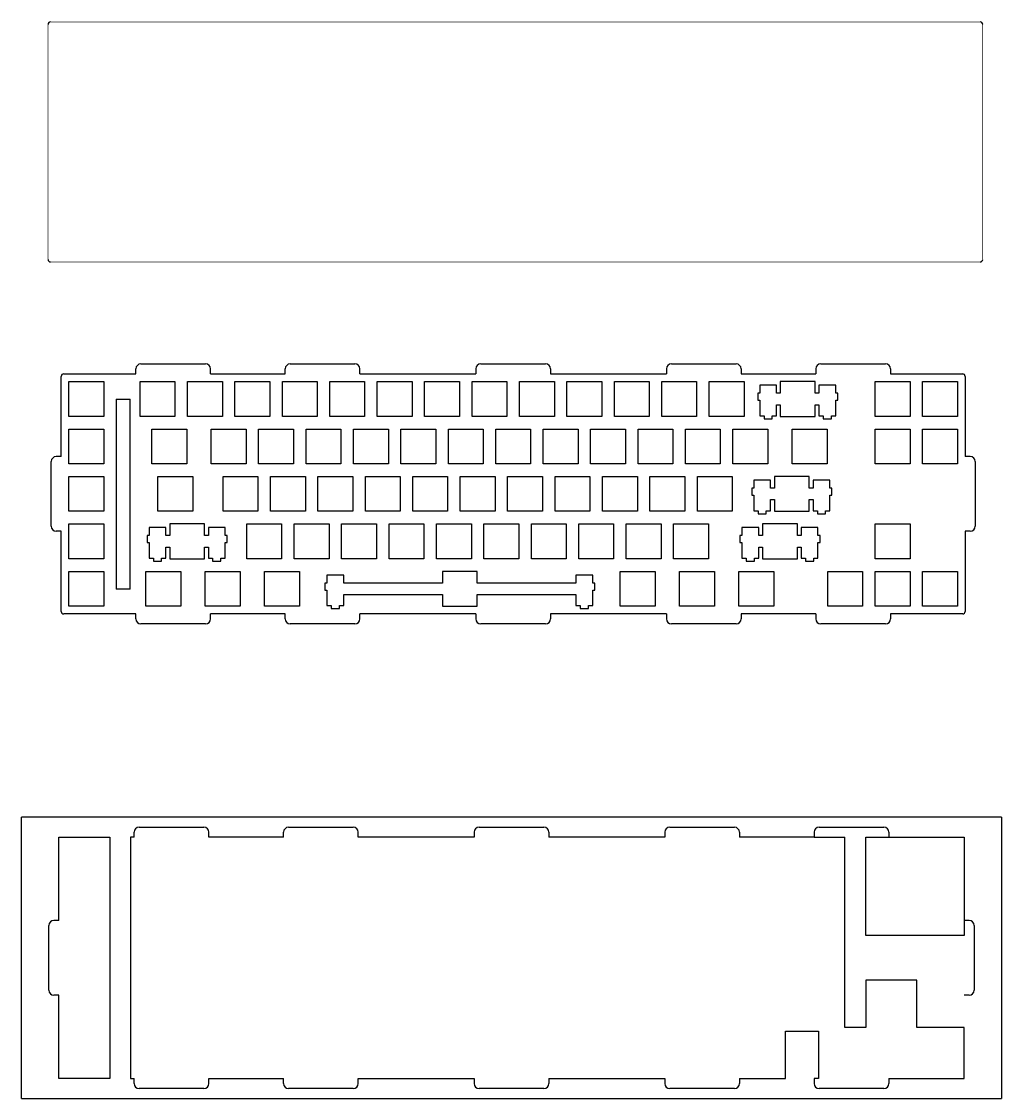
# Model space of a CAD drawing. Extents: x -36 to 375, y -1787 to 276.
# Drawn here: x -18.4 to 375.2, y -156 to 276.4 of the extents above; entities that cross this region are included whole.
import ezdxf

# ---------------------------------------------------------------- set-up
doc = ezdxf.new("R2010")
doc.units = 0
doc.header["$MEASUREMENT"] = 0
doc.layers.add('BoardOutLine', color=6, linetype='Continuous', true_color=0xff00ff)

msp = doc.modelspace()

# ---------------------------------------------------------------- linework, layer by layer
at = {"color": 0}
for p, q in [((29.55, 138.94), (55.55, 138.94)), ((89.55, 138.94), (115.55, 138.94)), ((166.1, 138.94), (192.1, 138.94)), ((242.65, 138.94), (268.65, 138.94)), ((302.65, 138.94), (328.65, 138.94)), ((-1.45, 134.94), (27.55, 134.94)), ((27.55, 134.94), (27.55, 136.94)), ((57.55, 134.94), (57.55, 136.94)), ((57.55, 134.94), (87.55, 134.94)), ((87.55, 134.94), (87.55, 136.94)), ((117.55, 134.94), (117.55, 136.94)), ((117.55, 134.94), (164.1, 134.94)), ((194.1, 134.94), (240.65, 134.94)), ((240.65, 136.94), (240.65, 134.94)), ((270.65, 136.94), (270.65, 134.94)), ((270.65, 134.94), (300.65, 134.94)), ((300.65, 136.94), (300.65, 134.94)), ((330.65, 136.94), (330.65, 134.94)), ((330.65, 134.94), (359.65, 134.94)), ((-2.45, 101.74), (-2.45, 133.94)), ((0.65, 131.84), (14.65, 131.84)), ((0.65, 117.84), (0.65, 131.84)), ((14.65, 131.84), (14.65, 117.84)), ((29.23, 131.84), (43.23, 131.84)), ((29.23, 117.84), (29.23, 131.84)), ((43.23, 131.84), (43.23, 117.84)), ((48.28, 131.84), (62.28, 131.84)), ((48.28, 117.84), (48.28, 131.84)), ((62.28, 131.84), (62.28, 117.84)), ((67.33, 131.84), (81.33, 131.84)), ((67.33, 117.84), (67.33, 131.84)), ((81.33, 131.84), (81.33, 117.84)), ((86.38, 131.84), (100.38, 131.84)), ((86.38, 117.84), (86.38, 131.84)), ((100.38, 131.84), (100.38, 117.84)), ((105.43, 131.84), (119.43, 131.84)), ((105.43, 117.84), (105.43, 131.84)), ((119.43, 131.84), (119.43, 117.84)), ((124.48, 131.84), (138.48, 131.84)), ((124.48, 117.84), (124.48, 131.84)), ((138.48, 131.84), (138.48, 117.84)), ((143.53, 131.84), (157.53, 131.84)), ((143.53, 117.84), (143.53, 131.84)), ((157.53, 131.84), (157.53, 117.84)), ((162.58, 131.84), (176.58, 131.84)), ((162.58, 117.84), (162.58, 131.84)), ((176.58, 131.84), (176.58, 117.84)), ((181.63, 131.84), (195.63, 131.84)), ((181.63, 117.84), (181.63, 131.84)), ((195.63, 131.84), (195.63, 117.84)), ((200.68, 131.84), (214.68, 131.84)), ((200.68, 117.84), (200.68, 131.84)), ((214.68, 131.84), (214.68, 117.84)), ((219.73, 131.84), (233.73, 131.84)), ((219.73, 117.84), (219.73, 131.84)), ((233.73, 131.84), (233.73, 117.84)), ((238.78, 131.84), (252.78, 131.84)), ((238.78, 117.84), (238.78, 131.84)), ((252.78, 131.84), (252.78, 117.84)), ((257.83, 131.84), (271.83, 131.84)), ((257.83, 117.84), (257.83, 131.84)), ((271.83, 131.84), (271.83, 117.84)), ((284.88, 130.37), (278.13, 130.37)), ((278.13, 130.37), (278.13, 127.14)), ((284.88, 127.14), (284.88, 130.37)), ((286.4, 131.84), (286.4, 127.14)), ((300.4, 131.84), (286.4, 131.84)), ((300.4, 127.14), (300.4, 131.84)), ((308.68, 130.37), (301.93, 130.37)), ((301.93, 130.37), (301.93, 127.14)), ((308.68, 127.14), (308.68, 130.37)), ((324.5, 131.84), (338.5, 131.84)), ((324.5, 117.84), (324.5, 131.84)), ((338.5, 131.84), (338.5, 117.84)), ((343.55, 131.84), (357.55, 131.84)), ((343.55, 117.84), (343.55, 131.84)), ((357.55, 131.84), (357.55, 117.84)), ((360.65, 133.94), (360.65, 101.74)), ((278.13, 127.14), (277.3, 127.14)), ((277.3, 127.14), (277.3, 124.34)), ((286.4, 127.14), (284.88, 127.14)), ((301.93, 127.14), (300.4, 127.14)), ((309.5, 127.14), (308.68, 127.14)), ((309.5, 124.34), (309.5, 127.14)), ((19.65, 124.84), (25.23, 124.84)), ((19.65, 124.84), (19.65, 48.44)), ((25.23, 48.44), (25.23, 124.84)), ((277.3, 124.34), (278.13, 124.34)), ((278.13, 124.34), (278.13, 118.07)), ((284.88, 118.07), (284.88, 122.54)), ((284.88, 122.54), (286.4, 122.54)), ((286.4, 122.54), (286.4, 117.84)), ((300.4, 117.84), (300.4, 122.54)), ((300.4, 122.54), (301.93, 122.54)), ((301.93, 122.54), (301.93, 118.07)), ((308.68, 118.07), (308.68, 124.34)), ((308.68, 124.34), (309.5, 124.34)), ((14.65, 117.84), (0.65, 117.84)), ((43.23, 117.84), (29.23, 117.84)), ((62.28, 117.84), (48.28, 117.84)), ((81.33, 117.84), (67.33, 117.84)), ((100.38, 117.84), (86.38, 117.84)), ((119.43, 117.84), (105.43, 117.84)), ((138.48, 117.84), (124.48, 117.84)), ((157.53, 117.84), (143.53, 117.84)), ((176.58, 117.84), (162.58, 117.84)), ((195.63, 117.84), (181.63, 117.84)), ((214.68, 117.84), (200.68, 117.84)), ((233.73, 117.84), (219.73, 117.84)), ((252.78, 117.84), (238.78, 117.84)), ((271.83, 117.84), (257.83, 117.84)), ((278.13, 118.07), (279.85, 118.07)), ((279.85, 118.07), (279.85, 116.87)), ((279.85, 116.87), (283.15, 116.87)), ((283.15, 116.87), (283.15, 118.07)), ((283.15, 118.07), (284.88, 118.07)), ((286.4, 117.84), (300.4, 117.84)), ((301.93, 118.07), (303.65, 118.07)), ((303.65, 118.07), (303.65, 116.87)), ((303.65, 116.87), (306.95, 116.87)), ((306.95, 116.87), (306.95, 118.07)), ((306.95, 118.07), (308.68, 118.07)), ((338.5, 117.84), (324.5, 117.84)), ((357.55, 117.84), (343.55, 117.84)), ((0.65, 112.79), (14.65, 112.79)), ((0.65, 98.79), (0.65, 112.79)), ((14.65, 112.79), (14.65, 98.79)), ((33.99, 112.79), (47.99, 112.79)), ((33.99, 98.79), (33.99, 112.79)), ((47.99, 112.79), (47.99, 98.79)), ((57.8, 112.79), (71.8, 112.79)), ((57.8, 98.79), (57.8, 112.79)), ((71.8, 112.79), (71.8, 98.79)), ((76.85, 112.79), (90.85, 112.79)), ((76.85, 98.79), (76.85, 112.79)), ((90.85, 112.79), (90.85, 98.79)), ((95.9, 112.79), (109.9, 112.79)), ((95.9, 98.79), (95.9, 112.79)), ((109.9, 112.79), (109.9, 98.79)), ((114.95, 112.79), (128.95, 112.79)), ((114.95, 98.79), (114.95, 112.79)), ((128.95, 112.79), (128.95, 98.79)), ((134, 112.79), (148, 112.79)), ((134, 98.79), (134, 112.79)), ((148, 112.79), (148, 98.79)), ((153.05, 112.79), (167.05, 112.79)), ((153.05, 98.79), (153.05, 112.79)), ((167.05, 112.79), (167.05, 98.79)), ((172.1, 112.79), (186.1, 112.79)), ((172.1, 98.79), (172.1, 112.79)), ((186.1, 112.79), (186.1, 98.79)), ((191.15, 112.79), (205.15, 112.79)), ((191.15, 98.79), (191.15, 112.79)), ((205.15, 112.79), (205.15, 98.79)), ((210.2, 112.79), (224.2, 112.79)), ((210.2, 98.79), (210.2, 112.79)), ((224.2, 112.79), (224.2, 98.79)), ((229.25, 112.79), (243.25, 112.79)), ((229.25, 98.79), (229.25, 112.79)), ((243.25, 112.79), (243.25, 98.79)), ((248.3, 112.79), (262.3, 112.79)), ((248.3, 98.79), (248.3, 112.79)), ((262.3, 112.79), (262.3, 98.79)), ((267.35, 112.79), (281.35, 112.79)), ((267.35, 98.79), (267.35, 112.79)), ((281.35, 112.79), (281.35, 98.79)), ((291.17, 112.79), (305.17, 112.79)), ((291.17, 98.79), (291.17, 112.79)), ((305.17, 112.79), (305.17, 98.79)), ((324.5, 112.79), (338.5, 112.79)), ((324.5, 98.79), (324.5, 112.79)), ((338.5, 112.79), (338.5, 98.79)), ((343.55, 112.79), (357.55, 112.79)), ((343.55, 98.79), (343.55, 112.79)), ((357.55, 112.79), (357.55, 98.79)), ((-6.45, 73.74), (-6.45, 99.74)), ((364.65, 99.74), (364.65, 73.74)), ((14.65, 98.79), (0.65, 98.79)), ((47.99, 98.79), (33.99, 98.79)), ((71.8, 98.79), (57.8, 98.79)), ((90.85, 98.79), (76.85, 98.79)), ((109.9, 98.79), (95.9, 98.79)), ((128.95, 98.79), (114.95, 98.79)), ((148, 98.79), (134, 98.79)), ((167.05, 98.79), (153.05, 98.79)), ((186.1, 98.79), (172.1, 98.79)), ((205.15, 98.79), (191.15, 98.79)), ((224.2, 98.79), (210.2, 98.79)), ((243.25, 98.79), (229.25, 98.79)), ((262.3, 98.79), (248.3, 98.79)), ((281.35, 98.79), (267.35, 98.79)), ((305.17, 98.79), (291.17, 98.79)), ((338.5, 98.79), (324.5, 98.79)), ((357.55, 98.79), (343.55, 98.79)), ((0.65, 93.74), (14.65, 93.74)), ((0.65, 79.74), (0.65, 93.74)), ((14.65, 93.74), (14.65, 79.74)), ((36.37, 93.74), (50.37, 93.74)), ((36.37, 79.74), (36.37, 93.74)), ((50.37, 93.74), (50.37, 79.74)), ((62.57, 93.74), (76.57, 93.74)), ((62.57, 79.74), (62.57, 93.74)), ((76.57, 93.74), (76.57, 79.74)), ((81.62, 93.74), (95.62, 93.74)), ((81.62, 79.74), (81.62, 93.74)), ((95.62, 93.74), (95.62, 79.74)), ((100.67, 93.74), (114.67, 93.74)), ((100.67, 79.74), (100.67, 93.74)), ((114.67, 93.74), (114.67, 79.74)), ((119.72, 93.74), (133.72, 93.74)), ((119.72, 79.74), (119.72, 93.74)), ((133.72, 93.74), (133.72, 79.74)), ((138.77, 93.74), (152.77, 93.74)), ((138.77, 79.74), (138.77, 93.74)), ((152.77, 93.74), (152.77, 79.74)), ((157.82, 93.74), (171.82, 93.74)), ((157.82, 79.74), (157.82, 93.74)), ((171.82, 93.74), (171.82, 79.74)), ((176.87, 93.74), (190.87, 93.74)), ((176.87, 79.74), (176.87, 93.74)), ((190.87, 93.74), (190.87, 79.74)), ((195.92, 93.74), (209.92, 93.74)), ((195.92, 79.74), (195.92, 93.74)), ((209.92, 93.74), (209.92, 79.74)), ((214.97, 93.74), (228.97, 93.74)), ((214.97, 79.74), (214.97, 93.74)), ((228.97, 93.74), (228.97, 79.74)), ((234.02, 93.74), (248.02, 93.74)), ((234.02, 79.74), (234.02, 93.74)), ((248.02, 93.74), (248.02, 79.74)), ((253.07, 93.74), (267.07, 93.74)), ((253.07, 79.74), (253.07, 93.74)), ((267.07, 93.74), (267.07, 79.74)), ((282.5, 92.27), (275.75, 92.27)), ((275.75, 92.27), (275.75, 89.04)), ((282.5, 89.04), (282.5, 92.27)), ((284.02, 93.74), (284.02, 89.04)), ((298.02, 93.74), (284.02, 93.74)), ((298.02, 89.04), (298.02, 93.74)), ((306.3, 92.27), (299.55, 92.27)), ((299.55, 92.27), (299.55, 89.04)), ((306.3, 89.04), (306.3, 92.27)), ((275.75, 89.04), (274.92, 89.04)), ((274.92, 89.04), (274.92, 86.24)), ((284.02, 89.04), (282.5, 89.04)), ((299.55, 89.04), (298.02, 89.04)), ((307.12, 89.04), (306.3, 89.04)), ((307.12, 86.24), (307.12, 89.04)), ((274.92, 86.24), (275.75, 86.24)), ((275.75, 86.24), (275.75, 79.97)), ((282.5, 79.97), (282.5, 84.44)), ((282.5, 84.44), (284.02, 84.44)), ((284.02, 84.44), (284.02, 79.74)), ((298.02, 79.74), (298.02, 84.44)), ((298.02, 84.44), (299.55, 84.44)), ((299.55, 84.44), (299.55, 79.97)), ((306.3, 79.97), (306.3, 86.24)), ((306.3, 86.24), (307.12, 86.24)), ((14.65, 79.74), (0.65, 79.74)), ((50.37, 79.74), (36.37, 79.74)), ((76.57, 79.74), (62.57, 79.74)), ((95.62, 79.74), (81.62, 79.74)), ((114.67, 79.74), (100.67, 79.74)), ((133.72, 79.74), (119.72, 79.74)), ((152.77, 79.74), (138.77, 79.74)), ((171.82, 79.74), (157.82, 79.74)), ((190.87, 79.74), (176.87, 79.74)), ((209.92, 79.74), (195.92, 79.74)), ((228.97, 79.74), (214.97, 79.74)), ((248.02, 79.74), (234.02, 79.74)), ((267.07, 79.74), (253.07, 79.74)), ((275.75, 79.97), (277.47, 79.97)), ((277.47, 79.97), (277.47, 78.77)), ((277.47, 78.77), (280.77, 78.77)), ((280.77, 78.77), (280.77, 79.97)), ((280.77, 79.97), (282.5, 79.97)), ((284.02, 79.74), (298.02, 79.74)), ((299.55, 79.97), (301.27, 79.97)), ((301.27, 79.97), (301.27, 78.77)), ((301.27, 78.77), (304.57, 78.77)), ((304.57, 78.77), (304.57, 79.97)), ((304.57, 79.97), (306.3, 79.97)), ((0.65, 74.69), (14.65, 74.69)), ((0.65, 60.69), (0.65, 74.69)), ((14.65, 74.69), (14.65, 60.69)), ((41.14, 74.69), (41.14, 69.99)), ((55.14, 74.69), (41.14, 74.69)), ((55.14, 69.99), (55.14, 74.69)), ((72.09, 74.69), (86.09, 74.69)), ((72.09, 60.69), (72.09, 74.69)), ((86.09, 74.69), (86.09, 60.69)), ((91.14, 74.69), (105.14, 74.69)), ((91.14, 60.69), (91.14, 74.69)), ((105.14, 74.69), (105.14, 60.69)), ((110.19, 74.69), (124.19, 74.69)), ((110.19, 60.69), (110.19, 74.69)), ((124.19, 74.69), (124.19, 60.69)), ((129.24, 74.69), (143.24, 74.69)), ((129.24, 60.69), (129.24, 74.69)), ((143.24, 74.69), (143.24, 60.69)), ((148.29, 74.69), (162.29, 74.69)), ((148.29, 60.69), (148.29, 74.69)), ((162.29, 74.69), (162.29, 60.69)), ((167.34, 74.69), (181.34, 74.69)), ((167.34, 60.69), (167.34, 74.69)), ((181.34, 74.69), (181.34, 60.69)), ((186.39, 74.69), (200.39, 74.69)), ((186.39, 60.69), (186.39, 74.69)), ((200.39, 74.69), (200.39, 60.69)), ((205.44, 74.69), (219.44, 74.69)), ((205.44, 60.69), (205.44, 74.69)), ((219.44, 74.69), (219.44, 60.69)), ((224.49, 74.69), (238.49, 74.69)), ((224.49, 60.69), (224.49, 74.69)), ((238.49, 74.69), (238.49, 60.69)), ((243.54, 74.69), (257.54, 74.69)), ((243.54, 60.69), (243.54, 74.69)), ((257.54, 74.69), (257.54, 60.69)), ((279.26, 74.69), (279.26, 69.99)), ((293.26, 74.69), (279.26, 74.69)), ((293.26, 69.99), (293.26, 74.69)), ((324.5, 74.69), (338.5, 74.69)), ((324.5, 60.69), (324.5, 74.69)), ((338.5, 74.69), (338.5, 60.69)), ((-2.45, 39.54), (-2.45, 71.74)), ((32.86, 69.99), (32.04, 69.99)), ((32.04, 69.99), (32.04, 67.19)), ((39.61, 73.22), (32.86, 73.22)), ((32.86, 73.22), (32.86, 69.99)), ((39.61, 69.99), (39.61, 73.22)), ((41.14, 69.99), (39.61, 69.99)), ((56.66, 69.99), (55.14, 69.99)), ((63.41, 73.22), (56.66, 73.22)), ((56.66, 73.22), (56.66, 69.99)), ((63.41, 69.99), (63.41, 73.22)), ((64.24, 69.99), (63.41, 69.99)), ((64.24, 67.19), (64.24, 69.99)), ((270.99, 69.99), (270.16, 69.99)), ((270.16, 69.99), (270.16, 67.19)), ((277.74, 73.22), (270.99, 73.22)), ((270.99, 73.22), (270.99, 69.99)), ((277.74, 69.99), (277.74, 73.22)), ((279.26, 69.99), (277.74, 69.99)), ((294.79, 69.99), (293.26, 69.99)), ((301.53, 73.22), (294.79, 73.22)), ((294.79, 73.22), (294.79, 69.99)), ((301.53, 69.99), (301.53, 73.22)), ((302.36, 69.99), (301.53, 69.99)), ((302.36, 67.19), (302.36, 69.99)), ((360.65, 71.74), (360.65, 39.54)), ((32.04, 67.19), (32.86, 67.19)), ((32.86, 67.19), (32.86, 60.92)), ((39.61, 60.92), (39.61, 65.39)), ((39.61, 65.39), (41.14, 65.39)), ((41.14, 65.39), (41.14, 60.69)), ((55.14, 60.69), (55.14, 65.39)), ((55.14, 65.39), (56.66, 65.39)), ((56.66, 65.39), (56.66, 60.92)), ((63.41, 60.92), (63.41, 67.19)), ((63.41, 67.19), (64.24, 67.19)), ((270.16, 67.19), (270.99, 67.19)), ((270.99, 67.19), (270.99, 60.92)), ((277.74, 60.92), (277.74, 65.39)), ((277.74, 65.39), (279.26, 65.39)), ((279.26, 65.39), (279.26, 60.69)), ((293.26, 60.69), (293.26, 65.39)), ((293.26, 65.39), (294.79, 65.39)), ((294.79, 65.39), (294.79, 60.92)), ((301.53, 60.92), (301.53, 67.19)), ((301.53, 67.19), (302.36, 67.19)), ((14.65, 60.69), (0.65, 60.69)), ((32.86, 60.92), (34.59, 60.92)), ((34.59, 60.92), (34.59, 59.72)), ((37.88, 59.72), (37.88, 60.92)), ((37.88, 60.92), (39.61, 60.92)), ((41.14, 60.69), (55.14, 60.69)), ((56.66, 60.92), (58.38, 60.92)), ((58.38, 60.92), (58.38, 59.72)), ((61.69, 59.72), (61.69, 60.92)), ((61.69, 60.92), (63.41, 60.92)), ((86.09, 60.69), (72.09, 60.69)), ((105.14, 60.69), (91.14, 60.69)), ((124.19, 60.69), (110.19, 60.69)), ((143.24, 60.69), (129.24, 60.69)), ((162.29, 60.69), (148.29, 60.69)), ((181.34, 60.69), (167.34, 60.69)), ((200.39, 60.69), (186.39, 60.69)), ((219.44, 60.69), (205.44, 60.69)), ((238.49, 60.69), (224.49, 60.69)), ((257.54, 60.69), (243.54, 60.69)), ((270.99, 60.92), (272.71, 60.92)), ((272.71, 60.92), (272.71, 59.72)), ((276.01, 59.72), (276.01, 60.92)), ((276.01, 60.92), (277.74, 60.92)), ((279.26, 60.69), (293.26, 60.69)), ((294.79, 60.92), (296.51, 60.92)), ((296.51, 60.92), (296.51, 59.72)), ((299.81, 59.72), (299.81, 60.92)), ((299.81, 60.92), (301.53, 60.92)), ((338.5, 60.69), (324.5, 60.69)), ((34.59, 59.72), (37.88, 59.72)), ((58.38, 59.72), (61.69, 59.72)), ((272.71, 59.72), (276.01, 59.72)), ((296.51, 59.72), (299.81, 59.72)), ((0.65, 55.64), (14.65, 55.64)), ((0.65, 41.64), (0.65, 55.64)), ((14.65, 55.64), (14.65, 41.64)), ((31.61, 55.64), (45.61, 55.64)), ((31.61, 41.64), (31.61, 55.64)), ((45.61, 55.64), (45.61, 41.64)), ((55.42, 55.64), (69.42, 55.64)), ((55.42, 41.64), (55.42, 55.64)), ((69.42, 55.64), (69.42, 41.64)), ((79.24, 55.64), (93.24, 55.64)), ((79.24, 41.64), (79.24, 55.64)), ((93.24, 55.64), (93.24, 41.64)), ((111.05, 54.17), (104.3, 54.17)), ((104.3, 54.17), (104.3, 50.94)), ((111.05, 50.94), (111.05, 54.17)), ((150.67, 55.64), (150.67, 50.94)), ((164.67, 55.64), (150.67, 55.64)), ((164.67, 50.94), (164.67, 55.64)), ((211.05, 54.17), (204.3, 54.17)), ((204.3, 54.17), (204.3, 50.94)), ((211.05, 50.94), (211.05, 54.17)), ((222.11, 55.64), (236.11, 55.64)), ((222.11, 41.64), (222.11, 55.64)), ((236.11, 55.64), (236.11, 41.64)), ((245.92, 55.64), (259.92, 55.64)), ((245.92, 41.64), (245.92, 55.64)), ((259.92, 55.64), (259.92, 41.64)), ((269.74, 55.64), (283.73, 55.64)), ((269.74, 41.64), (269.74, 55.64)), ((283.73, 55.64), (283.73, 41.64)), ((305.45, 55.64), (319.45, 55.64)), ((305.45, 41.64), (305.45, 55.64)), ((319.45, 55.64), (319.45, 41.64)), ((324.5, 55.64), (338.5, 55.64)), ((324.5, 41.64), (324.5, 55.64)), ((338.5, 55.64), (338.5, 41.64)), ((343.55, 55.64), (357.55, 55.64)), ((343.55, 41.64), (343.55, 55.64)), ((357.55, 55.64), (357.55, 41.64)), ((25.23, 48.44), (19.65, 48.44)), ((104.3, 50.94), (103.47, 50.94)), ((103.47, 50.94), (103.47, 48.14)), ((103.47, 48.14), (104.3, 48.14)), ((104.3, 48.14), (104.3, 41.87)), ((150.67, 50.94), (111.05, 50.94)), ((204.3, 50.94), (164.67, 50.94)), ((211.87, 50.94), (211.05, 50.94)), ((211.05, 41.87), (211.05, 48.14)), ((211.05, 48.14), (211.87, 48.14)), ((211.87, 48.14), (211.87, 50.94)), ((111.05, 41.87), (111.05, 46.34)), ((111.05, 46.34), (150.67, 46.34)), ((150.67, 46.34), (150.67, 41.64)), ((164.67, 41.64), (164.67, 46.34)), ((164.67, 46.34), (204.3, 46.34)), ((204.3, 46.34), (204.3, 41.87)), ((14.65, 41.64), (0.65, 41.64)), ((45.61, 41.64), (31.61, 41.64)), ((69.42, 41.64), (55.42, 41.64)), ((93.24, 41.64), (79.24, 41.64)), ((104.3, 41.87), (106.02, 41.87)), ((106.02, 41.87), (106.02, 40.67)), ((106.02, 40.67), (109.32, 40.67)), ((109.32, 40.67), (109.32, 41.87)), ((109.32, 41.87), (111.05, 41.87)), ((150.67, 41.64), (164.67, 41.64)), ((204.3, 41.87), (206.02, 41.87)), ((206.02, 41.87), (206.02, 40.67)), ((206.02, 40.67), (209.32, 40.67)), ((209.32, 40.67), (209.32, 41.87)), ((209.32, 41.87), (211.05, 41.87)), ((236.11, 41.64), (222.11, 41.64)), ((259.92, 41.64), (245.92, 41.64)), ((283.73, 41.64), (269.74, 41.64)), ((319.45, 41.64), (305.45, 41.64)), ((338.5, 41.64), (324.5, 41.64)), ((357.55, 41.64), (343.55, 41.64)), ((27.55, 38.54), (-1.45, 38.54)), ((27.55, 36.54), (27.55, 38.54)), ((87.55, 38.54), (57.55, 38.54)), ((57.55, 36.54), (57.55, 38.54)), ((87.55, 36.54), (87.55, 38.54)), ((164.1, 38.54), (117.55, 38.54)), ((117.55, 36.54), (117.55, 38.54)), ((240.65, 38.54), (194.1, 38.54)), ((240.65, 38.54), (240.65, 36.54)), ((300.65, 38.54), (270.65, 38.54)), ((270.65, 38.54), (270.65, 36.54)), ((300.65, 38.54), (300.65, 36.54)), ((359.65, 38.54), (330.65, 38.54)), ((330.65, 38.54), (330.65, 36.54)), ((55.55, 34.54), (29.55, 34.54)), ((115.55, 34.54), (89.55, 34.54)), ((192.1, 34.54), (166.1, 34.54)), ((268.65, 34.54), (242.65, 34.54)), ((328.65, 34.54), (302.65, 34.54)), ((375.22, -43.11), (-18.38, -43.11)), ((-18.38, -156.01), (-18.38, -43.11)), ((375.22, -43.11), (375.22, -156.01)), ((28.87, -47.11), (54.87, -47.11)), ((88.87, -47.11), (114.87, -47.11)), ((165.42, -47.11), (191.42, -47.11)), ((241.97, -47.11), (267.97, -47.11)), ((301.97, -47.11), (327.97, -47.11)), ((-3.38, -51.11), (17.07, -51.11)), ((-3.38, -84.56), (-3.38, -51.11)), ((17.07, -51.11), (17.07, -148.01)), ((25.45, -51.11), (25.45, -148.01)), ((26.87, -51.11), (25.45, -51.11)), ((26.87, -51.11), (26.87, -49.11)), ((56.87, -51.11), (56.87, -49.11)), ((86.87, -51.11), (56.87, -51.11)), ((86.87, -51.11), (86.87, -49.11)), ((116.87, -51.11), (116.87, -49.11)), ((163.42, -51.11), (116.87, -51.11)), ((239.97, -51.11), (193.42, -51.11)), ((239.97, -49.11), (239.97, -51.11)), ((269.97, -49.11), (269.97, -51.11)), ((299.97, -51.11), (269.97, -51.11)), ((299.97, -49.11), (299.97, -51.11)), ((312.35, -127.56), (312.35, -51.11)), ((320.72, -51.11), (360.22, -51.11)), ((320.72, -90.61), (320.72, -51.11)), ((329.97, -49.11), (329.97, -51.11)), ((360.22, -51.11), (360.22, -84.56)), ((-7.38, -112.56), (-7.38, -86.56)), ((360.22, -90.61), (320.72, -90.61)), ((364.22, -86.56), (364.22, -112.56)), ((320.72, -108.51), (320.72, -127.56)), ((341.17, -108.51), (320.72, -108.51)), ((341.17, -127.56), (341.17, -108.51)), ((-3.38, -148.01), (-3.38, -114.56)), ((288.53, -128.96), (301.67, -128.96)), ((288.53, -148.01), (288.53, -128.96)), ((301.67, -128.96), (301.67, -148.01)), ((320.72, -127.56), (312.35, -127.56)), ((360.22, -127.56), (341.17, -127.56)), ((360.22, -148.01), (360.22, -127.56)), ((17.07, -148.01), (-3.38, -148.01)), ((25.45, -148.01), (26.87, -148.01)), ((26.87, -150.01), (26.87, -148.01)), ((56.87, -150.01), (56.87, -148.01)), ((56.87, -148.01), (86.87, -148.01)), ((86.87, -150.01), (86.87, -148.01)), ((116.87, -150.01), (116.87, -148.01)), ((116.87, -148.01), (163.42, -148.01)), ((193.42, -148.01), (239.97, -148.01)), ((239.97, -148.01), (239.97, -150.01)), ((269.97, -148.01), (269.97, -150.01)), ((269.97, -148.01), (288.53, -148.01)), ((299.97, -148.01), (299.97, -150.01)), ((329.97, -148.01), (360.22, -148.01)), ((329.97, -148.01), (329.97, -150.01)), ((54.87, -152.01), (28.87, -152.01)), ((114.87, -152.01), (88.87, -152.01)), ((191.42, -152.01), (165.42, -152.01)), ((267.97, -152.01), (241.97, -152.01)), ((327.97, -152.01), (301.97, -152.01)), ((-18.38, -156.01), (375.22, -156.01))]:
    msp.add_line(p, q, dxfattribs=at)
at = {"linetype": 'Continuous'}
for p, q in [((164.1, 136.94), (164.1, 134.94)), ((194.1, 136.94), (194.1, 134.94)), ((-2.45, 101.74), (-4.45, 101.74)), ((362.65, 101.74), (360.65, 101.74)), ((-2.45, 71.74), (-4.45, 71.74)), ((362.65, 71.74), (360.65, 71.74)), ((164.1, 38.54), (164.1, 36.54)), ((194.1, 38.54), (194.1, 36.54))]:
    msp.add_line(p, q, dxfattribs=at)
at = {"color": 0, "linetype": 'Continuous'}
for p, q in [((163.42, -49.11), (163.42, -51.11)), ((193.42, -49.11), (193.42, -51.11)), ((299.97, -51.11), (312.35, -51.11)), ((-3.38, -84.56), (-5.38, -84.56)), ((362.22, -84.56), (360.22, -84.56)), ((360.22, -84.56), (360.22, -90.61)), ((-3.38, -114.56), (-5.38, -114.56)), ((362.22, -114.56), (360.22, -114.56)), ((163.42, -148.01), (163.42, -150.01)), ((193.42, -148.01), (193.42, -150.01)), ((301.67, -148.01), (299.97, -148.01))]:
    msp.add_line(p, q, dxfattribs=at)
at = {"linetype": 'Continuous'}
for centre, radius, start, end in [((29.55, 136.94), 2, 90, 180), ((55.55, 136.94), 2, 0, 90), ((89.55, 136.94), 2, 90, 180), ((115.55, 136.94), 2, 0, 90), ((166.1, 136.94), 2, 90, 180), ((192.1, 136.94), 2, 0, 90), ((242.65, 136.94), 2, 90, 180), ((268.65, 136.94), 2, 0, 90), ((302.65, 136.94), 2, 90, 180), ((328.65, 136.94), 2, 0, 90), ((-1.45, 133.94), 1, 90, 180), ((359.65, 133.94), 1, 0, 90), ((-4.45, 99.74), 2, 90, 180), ((362.65, 99.74), 2, 0, 90), ((-4.45, 73.74), 2, 180, 270), ((362.65, 73.74), 2, 270, 0), ((-1.45, 39.54), 1, 180, 270), ((359.65, 39.54), 1, 270, 0), ((29.55, 36.54), 2, 180, 270), ((55.55, 36.54), 2, 270, 0), ((89.55, 36.54), 2, 180, 270), ((115.55, 36.54), 2, 270, 0), ((166.1, 36.54), 2, 180, 270), ((192.1, 36.54), 2, 270, 0), ((242.65, 36.54), 2, 180, 270), ((268.65, 36.54), 2, 270, 0), ((302.65, 36.54), 2, 180, 270), ((328.65, 36.54), 2, 270, 0)]:
    msp.add_arc(centre, radius, start, end, dxfattribs=at)
at = {"color": 0, "linetype": 'Continuous'}
for centre, start, end in [((28.87, -49.11), 90, 180), ((54.87, -49.11), 0, 90), ((88.87, -49.11), 90, 180), ((114.87, -49.11), 0, 90), ((165.42, -49.11), 90, 180), ((191.42, -49.11), 0, 90), ((241.97, -49.11), 90, 180), ((267.97, -49.11), 0, 90), ((301.97, -49.11), 90, 180), ((327.97, -49.11), 0, 90), ((-5.38, -86.56), 90, 180), ((362.22, -86.56), 0, 90), ((-5.38, -112.56), 180, 270), ((362.22, -112.56), 270, 0), ((28.87, -150.01), 180, 270), ((54.87, -150.01), 270, 0), ((88.87, -150.01), 180, 270), ((114.87, -150.01), 270, 0), ((165.42, -150.01), 180, 270), ((191.42, -150.01), 270, 0), ((241.97, -150.01), 180, 270), ((267.97, -150.01), 270, 0), ((301.97, -150.01), 180, 270), ((327.97, -150.01), 270, 0)]:
    msp.add_arc(centre, 2, start, end, dxfattribs=at)
at = {"layer": 'BoardOutLine', "const_width": 0.254}
for points in [[(-7.71, 180.88), (-7.71, 180.88), (-7.71, 275.28)], [(-6.7, 276.28), (-6.7, 276.28), (366.68, 276.28)], [(367.69, 275.28), (367.69, 275.28), (367.69, 180.88)], [(366.68, 179.88), (366.68, 179.88), (-6.7, 179.88)]]:
    msp.add_lwpolyline(points, dxfattribs=at)
at = {"layer": 'BoardOutLine'}
for centre, start, end in [((-6.7, 275.28), 90, 180), ((366.68, 275.28), 0, 90), ((-6.7, 180.88), 180, 270), ((366.68, 180.86), 270, 0)]:
    msp.add_arc(centre, 1, start, end, dxfattribs=at)

doc.saveas('drawing.dxf')
